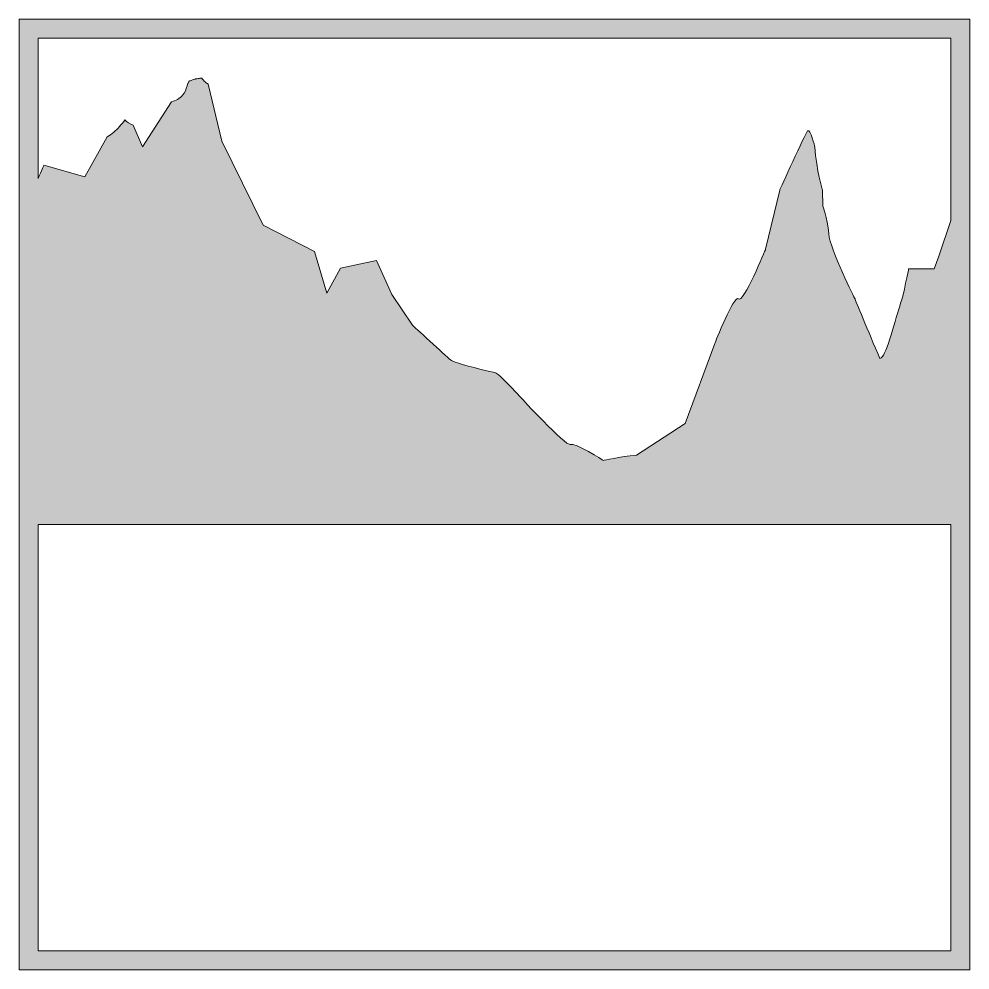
# Model space of a CAD drawing. Extents: x -2 to 9008, y -1000 to 0.
# Drawn here: x 6864 to 7864, y -1000 to 0 of the extents above; entities that cross this region are included whole.
import ezdxf

# ---------------------------------------------------------------- set-up
doc = ezdxf.new("R2010")
doc.units = 0
doc.header["$MEASUREMENT"] = 0
doc.layers.add('Layer 1', color=7, linetype='Continuous')

msp = doc.modelspace()

# ---------------------------------------------------------------- hatches: boundary and pattern name
at = {"layer": 'Layer 1', "true_color": 0xa7a9ac}
h = msp.add_hatch(color=253, dxfattribs=at)
h.dxf.hatch_style = 2
h.paths.add_polyline_path([(6864, 0), (6864, -199.6), (6864, -531.4), (6864, -1000), (7864, -1000), (7864, -531.4), (7864, -178.6), (7864, 0)])
edge = h.paths.add_edge_path()
edge.add_spline(control_points=[(6884, -20), (6884, -20), (7844, -20), (7844, -20), (7844, -20), (7844, -211.7), (7844, -211.7), (7844, -211.7), (7831.1, -249.5), (7831.1, -249.5), (7831.1, -249.5), (7826.5, -262.8), (7826.5, -262.8), (7826.5, -262.8), (7799.5, -262.8), (7799.5, -262.8), (7799.5, -262.8), (7793.9, -291.1), (7791.1, -298.7), (7788.4, -306.2), (7777.3, -348.8), (7771.8, -355.1), (7771, -356), (7770.1, -356.6), (7769.2, -357), (7757.2, -328.9), (7743.1, -294.4), (7743.1, -294.4), (7743.1, -294.4), (7717.1, -243.3), (7715.5, -225.8), (7713.8, -208.2), (7709.1, -196.4), (7709.1, -196.4), (7709.1, -196.4), (7709, -179.9), (7709, -179.9), (7709, -179.9), (7702.5, -159.1), (7700.8, -134.3), (7700.8, -134.3), (7696, -115), (7693.3, -117.7), (7690.7, -120.5), (7663.9, -179.9), (7663.9, -179.9), (7663.9, -179.9), (7649.1, -242), (7649.1, -242), (7649.1, -242), (7625.2, -300), (7620.6, -294.4), (7616, -288.9), (7595.7, -341.1), (7595.7, -341.1), (7595.7, -341.1), (7564.4, -425.3), (7564.4, -425.3), (7564.4, -425.3), (7513.2, -458.5), (7513.2, -458.5), (7495.8, -460.2), (7478.7, -464.2), (7478.7, -464.2), (7478.7, -464.2), (7448.1, -444.8), (7443.7, -447.4), (7441.5, -448.6), (7428, -435.8), (7415.4, -423), (7403.3, -410.8), (7392.1, -398.5), (7392.1, -398.5), (7392.1, -398.5), (7389.2, -395.4), (7385.4, -391.3), (7378, -383.5), (7366.8, -372), (7364.5, -371.8), (7361.9, -371.4), (7338, -365.9), (7325.2, -361.6), (7321.4, -360.4), (7318.6, -359.2), (7317.6, -358.4), (7313.1, -354.6), (7277.8, -322), (7277.8, -322), (7277.8, -322), (7256.2, -289.8), (7256.2, -289.8), (7256.2, -289.8), (7240, -253.9), (7240, -253.9), (7240, -253.9), (7202.2, -261.9), (7202.2, -261.9), (7202.2, -261.9), (7187.7, -288.2), (7187.7, -288.2), (7187.7, -288.2), (7174.7, -244.4), (7174.7, -244.4), (7174.7, -244.4), (7120.8, -216.7), (7120.8, -216.7), (7120.8, -216.7), (7077.3, -128.3), (7077.3, -128.3), (7077.3, -128.3), (7062.8, -68.5), (7062.8, -68.5), (7061.8, -67.7), (7060.7, -67), (7059.8, -66.1), (7058.4, -64.9), (7057.2, -63.6), (7056.1, -62.1), (7054.8, -62.3), (7053.6, -62.4), (7052.4, -62.6), (7051.6, -62.7), (7050.9, -62.8), (7050.2, -63), (7049.9, -63), (7049.6, -63.1), (7049.1, -63.2), (7047.3, -63.7), (7045.6, -64.4), (7043.8, -64.9), (7043.7, -64.9), (7043.6, -65), (7043.5, -65), (7043.3, -65.1), (7043.1, -65.2), (7042.7, -65.4), (7042.8, -65.3), (7042.9, -65.2), (7043, -65.1), (7043, -65.1), (7043, -65.1), (7042.9, -65.1), (7042.9, -65.2), (7042.8, -65.2), (7042.8, -65.3), (7042.6, -65.5), (7042.5, -65.6), (7042.4, -65.8), (7042.2, -66.3), (7041.9, -66.8), (7041.7, -67.3), (7041.6, -67.4), (7041.6, -67.5), (7041.6, -67.6), (7041.4, -68.6), (7041.1, -69.5), (7040.8, -70.4), (7039.7, -74.1), (7038.5, -77.1), (7036, -80.1), (7032.8, -83.7), (7028.7, -85.9), (7024.3, -87), (7024.3, -87), (6993.8, -134.3), (6993.8, -134.3), (6993.8, -134.3), (6984.2, -111.7), (6984.2, -111.7), (6984.1, -111.6), (6984, -111.6), (6983.9, -111.6), (6980.6, -110.2), (6977.7, -108.3), (6975.3, -105.9), (6973.8, -108.5), (6971.7, -110.9), (6969.7, -113.1), (6965.8, -117.1), (6961.7, -121.3), (6956.6, -123.8), (6956.6, -123.8), (6933.3, -166), (6933.3, -166), (6933.3, -166), (6890.1, -153.6), (6890.1, -153.6), (6890.1, -153.6), (6887.6, -159.9), (6884, -167.7), (6884, -167.7), (6884, -20), (6884, -20)], knot_values=[0, 0, 0, 0, 1, 1, 1, 2, 2, 2, 3, 3, 3, 4, 4, 4, 5, 5, 5, 6, 6, 6, 7, 7, 7, 8, 8, 8, 9, 9, 9, 10, 10, 10, 11, 11, 11, 12, 12, 12, 13, 13, 13, 14, 14, 14, 15, 15, 15, 16, 16, 16, 17, 17, 17, 18, 18, 18, 19, 19, 19, 20, 20, 20, 21, 21, 21, 22, 22, 22, 23, 23, 23, 24, 24, 24, 25, 25, 25, 26, 26, 26, 27, 27, 27, 28, 28, 28, 29, 29, 29, 30, 30, 30, 31, 31, 31, 32, 32, 32, 33, 33, 33, 34, 34, 34, 35, 35, 35, 36, 36, 36, 37, 37, 37, 38, 38, 38, 39, 39, 39, 40, 40, 40, 41, 41, 41, 42, 42, 42, 43, 43, 43, 44, 44, 44, 45, 45, 45, 46, 46, 46, 47, 47, 47, 48, 48, 48, 49, 49, 49, 50, 50, 50, 51, 51, 51, 52, 52, 52, 53, 53, 53, 54, 54, 54, 55, 55, 55, 56, 56, 56, 57, 57, 57, 58, 58, 58, 59, 59, 59, 60, 60, 60, 61, 61, 61, 62, 62, 62, 63, 63, 63, 64, 64, 64, 64], degree=3, periodic=1)
h.paths.add_polyline_path([(7844, -980), (6884, -980), (6884, -531.4), (7844, -531.4)])

# ---------------------------------------------------------------- linework, layer by layer
at = {"layer": 'Layer 1', "lineweight": 0}
for points in [[(6864, 0), (6864, -199.6), (6864, -531.4), (6864, -1000), (7864, -1000), (7864, -531.4), (7864, -178.6), (7864, 0), (6864, 0)], [(7844, -980), (6884, -980), (6884, -531.4), (7844, -531.4), (7844, -980)]]:
    msp.add_lwpolyline(points, dxfattribs=at)
msp.add_open_spline([(6884, -20), (6884, -20), (7844, -20), (7844, -20), (7844, -20), (7844, -211.7), (7844, -211.7), (7844, -211.7), (7831.1, -249.5), (7831.1, -249.5), (7831.1, -249.5), (7826.5, -262.8), (7826.5, -262.8), (7826.5, -262.8), (7799.5, -262.8), (7799.5, -262.8), (7799.5, -262.8), (7793.9, -291.1), (7791.1, -298.7), (7788.4, -306.2), (7777.3, -348.8), (7771.8, -355.1), (7771, -356), (7770.1, -356.6), (7769.2, -357), (7757.2, -328.9), (7743.1, -294.4), (7743.1, -294.4), (7743.1, -294.4), (7717.1, -243.3), (7715.5, -225.8), (7713.8, -208.2), (7709.1, -196.4), (7709.1, -196.4), (7709.1, -196.4), (7709, -179.9), (7709, -179.9), (7709, -179.9), (7702.5, -159.1), (7700.8, -134.3), (7700.8, -134.3), (7696, -115), (7693.3, -117.7), (7690.7, -120.5), (7663.9, -179.9), (7663.9, -179.9), (7663.9, -179.9), (7649.1, -242), (7649.1, -242), (7649.1, -242), (7625.2, -300), (7620.6, -294.4), (7616, -288.9), (7595.7, -341.1), (7595.7, -341.1), (7595.7, -341.1), (7564.4, -425.3), (7564.4, -425.3), (7564.4, -425.3), (7513.2, -458.5), (7513.2, -458.5), (7495.8, -460.2), (7478.7, -464.2), (7478.7, -464.2), (7478.7, -464.2), (7448.1, -444.8), (7443.7, -447.4), (7441.5, -448.6), (7428, -435.8), (7415.4, -423), (7403.3, -410.8), (7392.1, -398.5), (7392.1, -398.5), (7392.1, -398.5), (7389.2, -395.4), (7385.4, -391.3), (7378, -383.5), (7366.8, -372), (7364.5, -371.8), (7361.9, -371.4), (7338, -365.9), (7325.2, -361.6), (7321.4, -360.4), (7318.6, -359.2), (7317.6, -358.4), (7313.1, -354.6), (7277.8, -322), (7277.8, -322), (7277.8, -322), (7256.2, -289.8), (7256.2, -289.8), (7256.2, -289.8), (7240, -253.9), (7240, -253.9), (7240, -253.9), (7202.2, -261.9), (7202.2, -261.9), (7202.2, -261.9), (7187.7, -288.2), (7187.7, -288.2), (7187.7, -288.2), (7174.7, -244.4), (7174.7, -244.4), (7174.7, -244.4), (7120.8, -216.7), (7120.8, -216.7), (7120.8, -216.7), (7077.3, -128.3), (7077.3, -128.3), (7077.3, -128.3), (7062.8, -68.5), (7062.8, -68.5), (7061.8, -67.7), (7060.7, -67), (7059.8, -66.1), (7058.4, -64.9), (7057.2, -63.6), (7056.1, -62.1), (7054.8, -62.3), (7053.6, -62.4), (7052.4, -62.6), (7051.6, -62.7), (7050.9, -62.8), (7050.2, -63), (7049.9, -63), (7049.6, -63.1), (7049.1, -63.2), (7047.3, -63.7), (7045.6, -64.4), (7043.8, -64.9), (7043.7, -64.9), (7043.6, -65), (7043.5, -65), (7043.3, -65.1), (7043.1, -65.2), (7042.7, -65.4), (7042.8, -65.3), (7042.9, -65.2), (7043, -65.1), (7043, -65.1), (7043, -65.1), (7042.9, -65.1), (7042.9, -65.2), (7042.8, -65.2), (7042.8, -65.3), (7042.6, -65.5), (7042.5, -65.6), (7042.4, -65.8), (7042.2, -66.3), (7041.9, -66.8), (7041.7, -67.3), (7041.6, -67.4), (7041.6, -67.5), (7041.6, -67.6), (7041.4, -68.6), (7041.1, -69.5), (7040.8, -70.4), (7039.7, -74.1), (7038.5, -77.1), (7036, -80.1), (7032.8, -83.7), (7028.7, -85.9), (7024.3, -87), (7024.3, -87), (6993.8, -134.3), (6993.8, -134.3), (6993.8, -134.3), (6984.2, -111.7), (6984.2, -111.7), (6984.1, -111.6), (6984, -111.6), (6983.9, -111.6), (6980.6, -110.2), (6977.7, -108.3), (6975.3, -105.9), (6973.8, -108.5), (6971.7, -110.9), (6969.7, -113.1), (6965.8, -117.1), (6961.7, -121.3), (6956.6, -123.8), (6956.6, -123.8), (6933.3, -166), (6933.3, -166), (6933.3, -166), (6890.1, -153.6), (6890.1, -153.6), (6890.1, -153.6), (6887.6, -159.9), (6884, -167.7), (6884, -167.7), (6884, -20), (6884, -20)], degree=3, knots=[0, 0, 0, 0, 1, 1, 1, 2, 2, 2, 3, 3, 3, 4, 4, 4, 5, 5, 5, 6, 6, 6, 7, 7, 7, 8, 8, 8, 9, 9, 9, 10, 10, 10, 11, 11, 11, 12, 12, 12, 13, 13, 13, 14, 14, 14, 15, 15, 15, 16, 16, 16, 17, 17, 17, 18, 18, 18, 19, 19, 19, 20, 20, 20, 21, 21, 21, 22, 22, 22, 23, 23, 23, 24, 24, 24, 25, 25, 25, 26, 26, 26, 27, 27, 27, 28, 28, 28, 29, 29, 29, 30, 30, 30, 31, 31, 31, 32, 32, 32, 33, 33, 33, 34, 34, 34, 35, 35, 35, 36, 36, 36, 37, 37, 37, 38, 38, 38, 39, 39, 39, 40, 40, 40, 41, 41, 41, 42, 42, 42, 43, 43, 43, 44, 44, 44, 45, 45, 45, 46, 46, 46, 47, 47, 47, 48, 48, 48, 49, 49, 49, 50, 50, 50, 51, 51, 51, 52, 52, 52, 53, 53, 53, 54, 54, 54, 55, 55, 55, 56, 56, 56, 57, 57, 57, 58, 58, 58, 59, 59, 59, 60, 60, 60, 61, 61, 61, 62, 62, 62, 63, 63, 63, 64, 64, 64, 64], dxfattribs=at)

doc.saveas('drawing.dxf')
